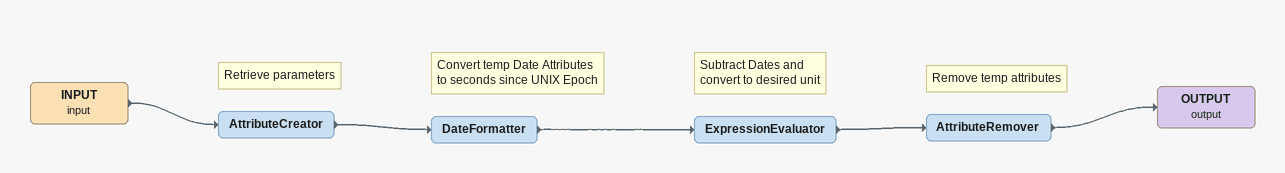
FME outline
INPUT (input)
    -> AttributeCreator
Note: Retrieve parameters
AttributeCreator
    -> DateFormatter
Note: Convert temp Date Attributes / to seconds since UNIX Epoch
DateFormatter
    -> ExpressionEvaluator
Note: Subtract Dates and / convert to desired unit
ExpressionEvaluator
    -> AttributeRemover
Note: Remove temp attributes
AttributeRemover
    -> OUTPUT (output)
OUTPUT (output)
